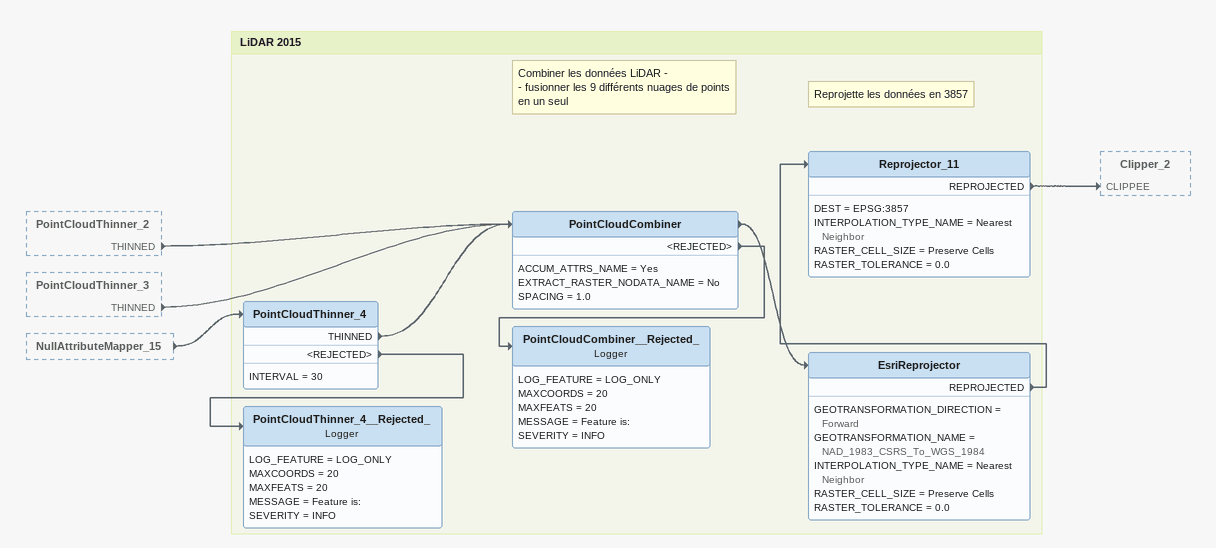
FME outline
PointCloudThinner_2 [outside]
    THINNED -> PointCloudCombiner
PointCloudThinner_3 [outside]
    THINNED -> PointCloudCombiner
NullAttributeMapper_15 [outside]
    -> PointCloudThinner_4

Bookmark: LiDAR 2015
PointCloudThinner_4
    INTERVAL = 30
    THINNED -> PointCloudCombiner
    <REJECTED> -> PointCloudThinner_4__Rejected_
Note: Combiner les données LiDAR - / - fusionner les 9 différents nuages de points en un seul
PointCloudCombiner
    ACCUM_ATTRS_NAME = Yes
    EXTRACT_RASTER_NODATA_NAME = No
    SPACING = 1.0
    -> EsriReprojector
    <REJECTED> -> PointCloudCombiner__Rejected_
PointCloudCombiner__Rejected_: Logger
    LOG_FEATURE = LOG_ONLY
    MAXCOORDS = 20
    MAXFEATS = 20
    MESSAGE = Feature is:
    SEVERITY = INFO
EsriReprojector
    GEOTRANSFORMATION_DIRECTION = Forward
    GEOTRANSFORMATION_NAME = NAD_1983_CSRS_To_WGS_1984
    INTERPOLATION_TYPE_NAME = Nearest Neighbor
    RASTER_CELL_SIZE = Preserve Cells
    RASTER_TOLERANCE = 0.0
    REPROJECTED -> Reprojector_11
Note: Reprojette les données en 3857
Reprojector_11
    DEST = EPSG:3857
    INTERPOLATION_TYPE_NAME = Nearest Neighbor
    RASTER_CELL_SIZE = Preserve Cells
    RASTER_TOLERANCE = 0.0
    REPROJECTED -> Clipper_2 [CLIPPEE]
PointCloudThinner_4__Rejected_: Logger
    LOG_FEATURE = LOG_ONLY
    MAXCOORDS = 20
    MAXFEATS = 20
    MESSAGE = Feature is:
    SEVERITY = INFO
